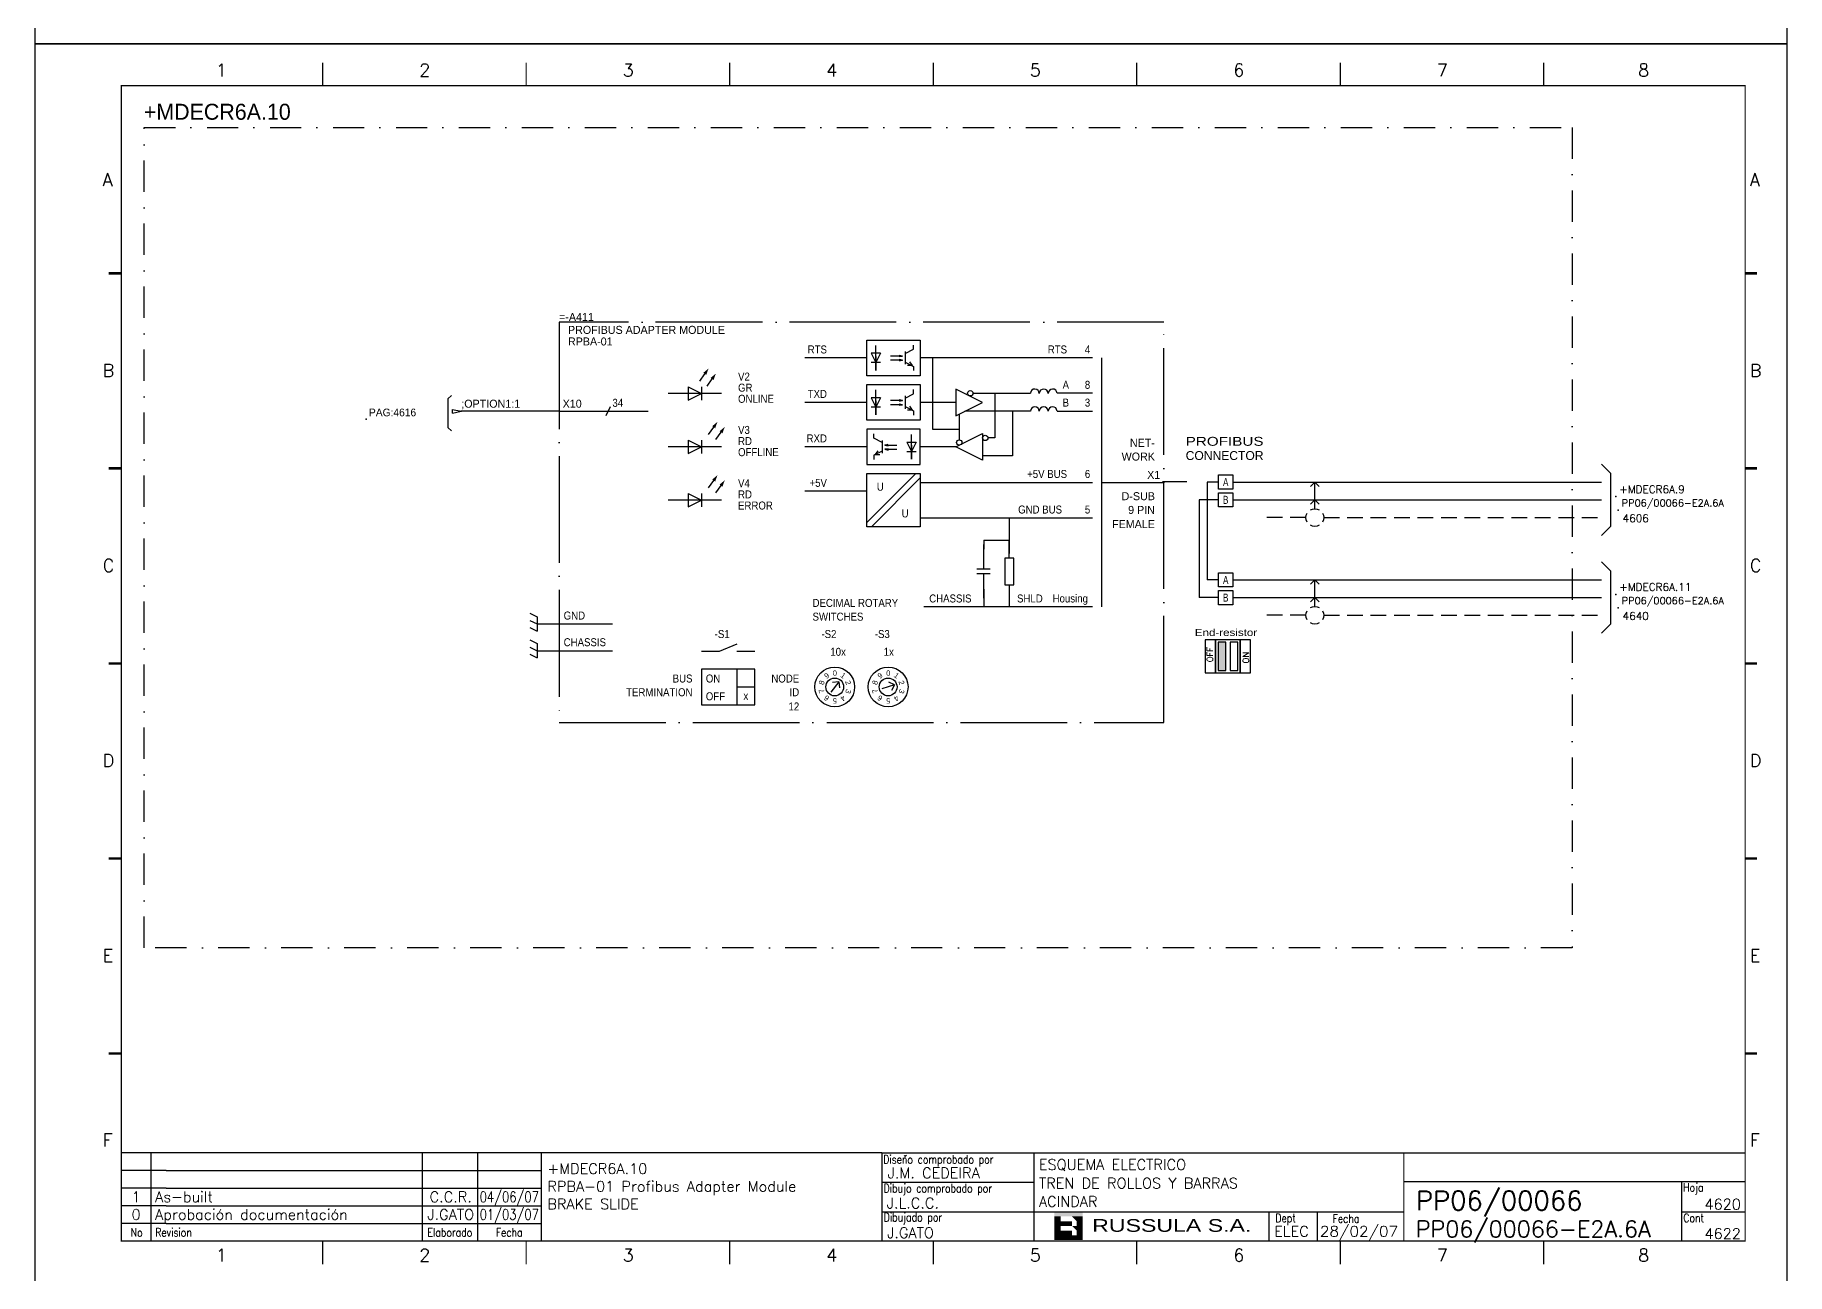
# Model space of a CAD drawing. Extents: x -275 to 145, y -1951 to 425.
# Drawn here: x -275.1 to 144.9, y -1354.7 to -1057.7 of the extents above; entities that cross this region are included whole.
import ezdxf
from ezdxf.enums import TextEntityAlignment as Align

# ---------------------------------------------------------------- set-up
doc = ezdxf.new("R2010")
doc.units = 0
doc.header["$LTSCALE"] = 15
doc.header["$MEASUREMENT"] = 0
doc.header["$PDSIZE"] = 2
for name, pattern in [('DASHDOT', [1, 0.5, -0.25, 0, -0.25]), ('HIDDEN', [0.375, 0.25, -0.125]), ('SOSED_FRAMEDOT', [2.5, 2, -0.25, 0, -0.25])]:
    doc.linetypes.add(name, pattern=pattern)
for name, color, linetype in [('1', 7, 'Continuous'), ('10', 5, 'Continuous'), ('102', 7, 'Continuous'), ('2', 7, 'Continuous'), ('6', 7, 'DASHDOT'), ('8', 1, 'Continuous'), ('9', 6, 'Continuous'), ('DIBUJO', 7, 'Continuous'), ('SOSED_CIRCUIT', 7, 'Continuous'), ('SOSED_DECORATIVE', 4, 'Continuous')]:
    doc.layers.add(name, color=color, linetype=linetype)
doc.styles.add('HELVETICA', font='HELV.SHX')
doc.styles.add('LABEL', font='SIMPLEX', dxfattribs={"width": 0.8, "height": 4})
doc.styles.add('ROMANS', font='ROMANS.shx', dxfattribs={"width": 0.8, "oblique": 15})

# ---------------------------------------------------------------- blocks, each defined once
blk = doc.blocks.new('NOD')
at = {"color": 0, "linetype": 'ByBlock'}
blk.add_point((0, 0), dxfattribs=at)
at = {"color": 0, "linetype": 'ByBlock', "flags": 1}
blk.add_attdef('PINNR', (2, -2), '', height=1.8, dxfattribs=at)
blk = doc.blocks.new('node 12')
at = {"layer": 'SOSED_CIRCUIT', "linetype": 'SOSED_FRAMEDOT'}
for p, q in [((-9917.9, 188.48), (-10087.9, 188.48)), ((-10087.9, 188.48), (-10087.9, 75.98)), ((-9917.9, 75.98), (-9917.9, 188.48)), ((-10087.9, 75.98), (-9917.9, 75.98))]:
    blk.add_line(p, q, dxfattribs=at)
at = {"layer": 'SOSED_DECORATIVE'}
for p, q in [((-10001.35, 183.48), (-9986.35, 183.48)), ((-10001.35, 183.48), (-9986.35, 183.48)), ((-10001.35, 173.48), (-10001.35, 183.48)), ((-10001.35, 173.48), (-10001.35, 183.48)), ((-9986.35, 183.48), (-9986.35, 180.98)), ((-9986.35, 183.48), (-9986.35, 180.98)), ((-10001.35, 178.48), (-10018.85, 178.48)), ((-10001.35, 178.48), (-10018.85, 178.48)), ((-9997.53, 179.79), (-10000.16, 179.79)), ((-9997.53, 179.79), (-10000.16, 179.79)), ((-10000.16, 179.79), (-9998.85, 177.16)), ((-10000.16, 179.79), (-9998.85, 177.16)), ((-9998.85, 174.98), (-9998.85, 181.98)), ((-9998.85, 174.98), (-9998.85, 181.98)), ((-9997.53, 179.79), (-9998.85, 177.16)), ((-9997.53, 179.79), (-9998.85, 177.16)), ((-9998.85, 178.91), (-9998.85, 174.98)), ((-9998.85, 178.91), (-9998.85, 174.98)), ((-9991.37, 178.96), (-9994.77, 178.96)), ((-9991.37, 178.96), (-9994.77, 178.96)), ((-9991.37, 177.8), (-9994.77, 177.8)), ((-9991.37, 177.8), (-9994.77, 177.8)), ((-9991.37, 178.96), (-9992.26, 179.19)), ((-9991.37, 178.96), (-9992.26, 178.74)), ((-9991.37, 177.8), (-9992.26, 178.02)), ((-9991.37, 177.8), (-9992.26, 177.58)), ((-9992.06, 178.96), (-9991.37, 178.96)), ((-9992.06, 178.96), (-9991.37, 178.96)), ((-9992.06, 178.96), (-9991.37, 178.96)), ((-9992.06, 178.96), (-9991.37, 178.96)), ((-9992.06, 178.96), (-9991.37, 178.96)), ((-9992.06, 178.96), (-9991.37, 178.96)), ((-9992.06, 178.96), (-9991.37, 178.96)), ((-9992.06, 177.8), (-9991.37, 177.8)), ((-9992.06, 177.8), (-9991.37, 177.8)), ((-9992.06, 177.8), (-9991.37, 177.8)), ((-9992.06, 177.8), (-9991.37, 177.8)), ((-9992.06, 177.8), (-9991.37, 177.8)), ((-9992.06, 177.8), (-9991.37, 177.8)), ((-9992.06, 177.8), (-9991.37, 177.8)), ((-9990.64, 179.7), (-9988.24, 180.9)), ((-9990.64, 179.7), (-9988.24, 180.9)), ((-9990.64, 180.3), (-9990.64, 176.7)), ((-9990.64, 180.3), (-9990.64, 176.7)), ((-9989.43, 177.37), (-9988.63, 176.3)), ((-9989.43, 177.37), (-9988.63, 176.3)), ((-9988.24, 180.9), (-9988.24, 182.1)), ((-9988.24, 180.9), (-9988.24, 182.1)), ((-9986.35, 180.98), (-9986.35, 173.48)), ((-9986.35, 180.98), (-9986.35, 173.48)), ((-9937.9, 178.48), (-9986.35, 178.48)), ((-9986.35, 173.48), (-10001.35, 173.48)), ((-9986.35, 173.48), (-10001.35, 173.48)), ((-9997.53, 177.16), (-10000.16, 177.16)), ((-9997.53, 177.16), (-10000.16, 177.16)), ((-9990.64, 177.3), (-9988.24, 176.1)), ((-9990.64, 177.3), (-9988.24, 176.1)), ((-9988.63, 176.3), (-9989.97, 176.3)), ((-9988.63, 176.3), (-9989.97, 176.3)), ((-9988.24, 176.1), (-9988.24, 174.9)), ((-9988.24, 176.1), (-9988.24, 174.9)), ((-10042.27, 168.48), (-10057.27, 168.48)), ((-10051.65, 170.35), (-10047.9, 168.48)), ((-10051.65, 170.35), (-10051.65, 166.6)), ((-10051.65, 166.6), (-10047.9, 168.48)), ((-10047.9, 170.35), (-10047.9, 166.6)), ((-10001.35, 170.98), (-9986.35, 170.98)), ((-10001.35, 170.98), (-9986.35, 170.98)), ((-10001.35, 160.98), (-10001.35, 170.98)), ((-10001.35, 160.98), (-10001.35, 170.98)), ((-9998.85, 162.48), (-9998.85, 169.48)), ((-9998.85, 162.48), (-9998.85, 169.48)), ((-9990.64, 167.2), (-9988.24, 168.4)), ((-9990.64, 167.2), (-9988.24, 168.4)), ((-9990.64, 167.8), (-9990.64, 164.2)), ((-9990.64, 167.8), (-9990.64, 164.2)), ((-9988.24, 168.4), (-9988.24, 169.6)), ((-9988.24, 168.4), (-9988.24, 169.6)), ((-9986.35, 170.98), (-9986.35, 168.48)), ((-9986.35, 170.98), (-9986.35, 168.48)), ((-9986.35, 168.48), (-9986.35, 160.98)), ((-9986.35, 168.48), (-9986.35, 160.98)), ((-9976.35, 169.73), (-9976.35, 162.23)), ((-9968.85, 165.98), (-9976.35, 169.73)), ((-9971.55, 168.54), (-9955.4, 168.54)), ((-9965.4, 168.54), (-9965.4, 155.98)), ((-9937.9, 168.54), (-9947.9, 168.54)), ((-10087.9, 163.48), (-10062.9, 163.48)), ((-10073.52, 164.73), (-10074.77, 162.23)), ((-10001.35, 165.98), (-10018.85, 165.98)), ((-10001.35, 165.98), (-10018.85, 165.98)), ((-9997.53, 167.29), (-10000.16, 167.29)), ((-9997.53, 167.29), (-10000.16, 167.29)), ((-10000.16, 167.29), (-9998.85, 164.66)), ((-10000.16, 167.29), (-9998.85, 164.66)), ((-9997.53, 164.66), (-10000.16, 164.66)), ((-9997.53, 164.66), (-10000.16, 164.66)), ((-9997.53, 167.29), (-9998.85, 164.66)), ((-9997.53, 167.29), (-9998.85, 164.66)), ((-9998.85, 166.41), (-9998.85, 162.48)), ((-9998.85, 166.41), (-9998.85, 162.48)), ((-9991.37, 166.46), (-9994.77, 166.46)), ((-9991.37, 166.46), (-9994.77, 166.46)), ((-9991.37, 165.3), (-9994.77, 165.3)), ((-9991.37, 165.3), (-9994.77, 165.3)), ((-9991.37, 166.46), (-9992.26, 166.69)), ((-9991.37, 166.46), (-9992.26, 166.24)), ((-9991.37, 165.3), (-9992.26, 165.52)), ((-9991.37, 165.3), (-9992.26, 165.08)), ((-9992.06, 166.46), (-9991.37, 166.46)), ((-9992.06, 166.46), (-9991.37, 166.46)), ((-9992.06, 166.46), (-9991.37, 166.46)), ((-9992.06, 166.46), (-9991.37, 166.46)), ((-9992.06, 166.46), (-9991.37, 166.46)), ((-9992.06, 166.46), (-9991.37, 166.46)), ((-9992.06, 166.46), (-9991.37, 166.46)), ((-9992.06, 165.3), (-9991.37, 165.3)), ((-9992.06, 165.3), (-9991.37, 165.3)), ((-9992.06, 165.3), (-9991.37, 165.3)), ((-9992.06, 165.3), (-9991.37, 165.3)), ((-9992.06, 165.3), (-9991.37, 165.3)), ((-9992.06, 165.3), (-9991.37, 165.3)), ((-9992.06, 165.3), (-9991.37, 165.3)), ((-9990.64, 164.8), (-9988.24, 163.6)), ((-9990.64, 164.8), (-9988.24, 163.6)), ((-9988.63, 163.8), (-9989.97, 163.8)), ((-9988.63, 163.8), (-9989.97, 163.8)), ((-9989.43, 164.87), (-9988.63, 163.8)), ((-9989.43, 164.87), (-9988.63, 163.8)), ((-9988.24, 163.6), (-9988.24, 162.4)), ((-9988.24, 163.6), (-9988.24, 162.4)), ((-9976.35, 165.98), (-9986.35, 165.98)), ((-9976.35, 162.23), (-9968.85, 165.98)), ((-9960.4, 163.48), (-9960.4, 150.98)), ((-9947.9, 163.54), (-9937.9, 163.54)), ((-9986.35, 160.98), (-10001.35, 160.98)), ((-9986.35, 160.98), (-10001.35, 160.98)), ((-9986.35, 158.48), (-10001.35, 158.48)), ((-9986.35, 158.48), (-10001.35, 158.48)), ((-10001.35, 158.48), (-10001.35, 155.98)), ((-10001.35, 158.48), (-10001.35, 155.98)), ((-9986.35, 148.48), (-9986.35, 158.48)), ((-9986.35, 148.48), (-9986.35, 158.48)), ((-10042.27, 153.48), (-10057.27, 153.48)), ((-10051.65, 155.35), (-10047.9, 153.48)), ((-10051.65, 155.35), (-10051.65, 151.6)), ((-10051.65, 151.6), (-10047.9, 153.48)), ((-10047.9, 155.35), (-10047.9, 151.6)), ((-10001.35, 153.48), (-10018.85, 153.48)), ((-10001.35, 153.48), (-10018.85, 153.48)), ((-10001.35, 155.98), (-10001.35, 148.48)), ((-10001.35, 155.98), (-10001.35, 148.48)), ((-9999.45, 155.9), (-9999.45, 157.1)), ((-9999.45, 155.9), (-9999.45, 157.1)), ((-9997.05, 154.7), (-9999.45, 155.9)), ((-9997.05, 154.7), (-9999.45, 155.9)), ((-9997.05, 155.3), (-9997.05, 151.7)), ((-9997.05, 155.3), (-9997.05, 151.7)), ((-9996.32, 153.96), (-9995.43, 154.19)), ((-9995.63, 153.96), (-9996.32, 153.96)), ((-9995.63, 153.96), (-9996.32, 153.96)), ((-9995.63, 153.96), (-9996.32, 153.96)), ((-9995.63, 153.96), (-9996.32, 153.96)), ((-9995.63, 153.96), (-9996.32, 153.96)), ((-9995.63, 153.96), (-9996.32, 153.96)), ((-9995.63, 153.96), (-9996.32, 153.96)), ((-9996.32, 153.96), (-9995.43, 153.74)), ((-9996.32, 153.96), (-9992.93, 153.96)), ((-9996.32, 153.96), (-9992.93, 153.96)), ((-9996.32, 152.8), (-9995.43, 153.02)), ((-9995.63, 152.8), (-9996.32, 152.8)), ((-9995.63, 152.8), (-9996.32, 152.8)), ((-9995.63, 152.8), (-9996.32, 152.8)), ((-9995.63, 152.8), (-9996.32, 152.8)), ((-9995.63, 152.8), (-9996.32, 152.8)), ((-9995.63, 152.8), (-9996.32, 152.8)), ((-9995.63, 152.8), (-9996.32, 152.8)), ((-9996.32, 152.8), (-9995.43, 152.58)), ((-9996.32, 152.8), (-9992.93, 152.8)), ((-9996.32, 152.8), (-9992.93, 152.8)), ((-9990.16, 154.79), (-9987.53, 154.79)), ((-9990.16, 154.79), (-9987.53, 154.79)), ((-9990.16, 154.79), (-9988.85, 152.16)), ((-9990.16, 154.79), (-9988.85, 152.16)), ((-9988.85, 149.98), (-9988.85, 156.98)), ((-9988.85, 149.98), (-9988.85, 156.98)), ((-9987.53, 154.79), (-9988.85, 152.16)), ((-9987.53, 154.79), (-9988.85, 152.16)), ((-9988.85, 153.91), (-9988.85, 149.98)), ((-9988.85, 153.91), (-9988.85, 149.98)), ((-9976.35, 153.48), (-9986.35, 153.48)), ((-9976.35, 153.48), (-9968.85, 157.23)), ((-9968.85, 149.73), (-9976.35, 153.48)), ((-9968.85, 157.23), (-9968.85, 149.73)), ((-9965.4, 155.98), (-9967.35, 155.98)), ((-10001.35, 148.48), (-9986.35, 148.48)), ((-10001.35, 148.48), (-9986.35, 148.48)), ((-9997.05, 152.3), (-9999.45, 151.1)), ((-9997.05, 152.3), (-9999.45, 151.1)), ((-9999.45, 151.1), (-9999.45, 149.9)), ((-9999.45, 151.1), (-9999.45, 149.9)), ((-9998.26, 152.37), (-9999.06, 151.3)), ((-9998.26, 152.37), (-9999.06, 151.3)), ((-9999.06, 151.3), (-9997.72, 151.3)), ((-9999.06, 151.3), (-9997.72, 151.3)), ((-9990.16, 152.16), (-9987.53, 152.16)), ((-9990.16, 152.16), (-9987.53, 152.16)), ((-9960.4, 150.98), (-9968.85, 150.98)), ((-9987.6, 145.98), (-10001.35, 132.23)), ((-9987.6, 145.98), (-10001.35, 132.23)), ((-10001.35, 145.98), (-9986.35, 145.98)), ((-10001.35, 130.98), (-10001.35, 145.98)), ((-10001.35, 130.98), (-10001.35, 145.98)), ((-9986.35, 144.73), (-10000.1, 130.98)), ((-9986.35, 144.73), (-10000.1, 130.98)), ((-9986.35, 145.98), (-9986.35, 130.98)), ((-9986.35, 145.98), (-9986.35, 130.98)), ((-9986.35, 143.48), (-9976.35, 143.48)), ((-9985.1, 143.48), (-9937.9, 143.48)), ((-10042.27, 138.48), (-10057.27, 138.48)), ((-10051.65, 140.35), (-10051.65, 136.6)), ((-10051.65, 140.35), (-10047.9, 138.48)), ((-10051.65, 136.6), (-10047.9, 138.48)), ((-10047.9, 140.35), (-10047.9, 136.6)), ((-10001.35, 140.98), (-10018.85, 140.98)), ((-10001.35, 140.98), (-10018.85, 140.98)), ((-9986.35, 133.48), (-9975.1, 133.48)), ((-9975.1, 133.48), (-9937.9, 133.48)), ((-9961.35, 133.48), (-9961.35, 123.48)), ((-9986.35, 130.98), (-10001.35, 130.98)), ((-9986.35, 130.98), (-10001.35, 130.98)), ((-9968.54, 127.23), (-9961.35, 127.23)), ((-9968.54, 127.23), (-9968.54, 124.73)), ((-9968.54, 119.1), (-9968.54, 125.98)), ((-9968.54, 119.1), (-9968.54, 125.98)), ((-9961.35, 122.23), (-9961.35, 127.23)), ((-9961.35, 122.23), (-9961.35, 127.23)), ((-9961.35, 127.23), (-9961.35, 123.48)), ((-9966.67, 119.1), (-9970.42, 119.1)), ((-9966.67, 119.1), (-9970.42, 119.1)), ((-9962.6, 122.23), (-9962.6, 114.73)), ((-9962.6, 122.23), (-9962.6, 114.73)), ((-9960.1, 122.23), (-9962.6, 122.23)), ((-9960.1, 122.23), (-9962.6, 122.23)), ((-9960.1, 114.73), (-9960.1, 122.23)), ((-9960.1, 114.73), (-9960.1, 122.23)), ((-9970.42, 117.85), (-9966.67, 117.85)), ((-9970.42, 117.85), (-9966.67, 117.85)), ((-9968.54, 110.98), (-9968.54, 117.85)), ((-9968.54, 110.98), (-9968.54, 117.85)), ((-9968.54, 113.48), (-9968.54, 108.48)), ((-9968.54, 113.48), (-9968.54, 108.48)), ((-9962.6, 114.73), (-9960.1, 114.73)), ((-9962.6, 114.73), (-9960.1, 114.73)), ((-9961.35, 114.73), (-9961.35, 109.73)), ((-9961.35, 114.73), (-9961.35, 109.73)), ((-9937.9, 108.48), (-9985.4, 108.48)), ((-9961.35, 112.23), (-9961.35, 108.48)), ((-9961.35, 112.23), (-9961.35, 108.48)), ((-10096.11, 106.68), (-10094.11, 105.68)), ((-10096.11, 106.68), (-10094.11, 105.68)), ((-10096.11, 104.68), (-10094.11, 103.68)), ((-10096.11, 104.68), (-10094.11, 103.68)), ((-10094.11, 105.68), (-10094.11, 101.68)), ((-10094.11, 105.68), (-10094.11, 101.68)), ((-10094.11, 103.68), (-10089.11, 103.68)), ((-10094.11, 103.68), (-10089.11, 103.68)), ((-10089.11, 103.68), (-10072.9, 103.68)), ((-10089.11, 103.68), (-10076.61, 103.68)), ((-10096.11, 102.68), (-10094.11, 101.68)), ((-10096.11, 102.68), (-10094.11, 101.68)), ((-10096.11, 99.18), (-10094.11, 98.18)), ((-10096.11, 99.18), (-10094.11, 98.18)), ((-10096.11, 97.18), (-10094.11, 96.18)), ((-10096.11, 97.18), (-10094.11, 96.18)), ((-10096.11, 95.18), (-10094.11, 94.18)), ((-10096.11, 95.18), (-10094.11, 94.18)), ((-10094.11, 98.18), (-10094.11, 94.18)), ((-10094.11, 98.18), (-10094.11, 94.18)), ((-10094.11, 96.18), (-10089.11, 96.18)), ((-10094.11, 96.18), (-10089.11, 96.18)), ((-10089.11, 96.18), (-10072.9, 96.18)), ((-10089.11, 96.18), (-10076.61, 96.18)), ((-10042.9, 95.98), (-10047.9, 95.98)), ((-10037.9, 97.98), (-10042.9, 95.98)), ((-10032.9, 95.98), (-10037.9, 95.98)), ((-10032.9, 90.98), (-10047.9, 90.98)), ((-10047.9, 90.98), (-10047.9, 80.98)), ((-10037.9, 90.98), (-10037.9, 80.98)), ((-10032.9, 80.98), (-10032.9, 90.98)), ((-10037.9, 85.98), (-10032.9, 85.98)), ((-10009.3, 87.45), (-10011.5, 84.5)), ((-10009.3, 87.45), (-10011.05, 87.2)), ((-10009.3, 87.45), (-10009.04, 85.7)), ((-9993.65, 86.55), (-9997.15, 85.41)), ((-9993.65, 86.55), (-9995.22, 87.35)), ((-9993.65, 86.55), (-9994.45, 84.97)), ((-10047.9, 80.98), (-10032.9, 80.98))]:
    blk.add_line(p, q, dxfattribs=at)
at = {"layer": 'SOSED_DECORATIVE', "linetype": 'ByBlock'}
for p, q in [((-10048.36, 171.96), (-10046.93, 174.01)), ((-10046.31, 170.53), (-10044.88, 172.58)), ((-10045.86, 156.96), (-10044.43, 159.01)), ((-10043.81, 155.53), (-10042.38, 157.58)), ((-10045.86, 141.96), (-10044.43, 144.01)), ((-10043.81, 140.53), (-10042.38, 142.58))]:
    blk.add_line(p, q, dxfattribs=at)
at = {"layer": 'SOSED_DECORATIVE'}
for points in [[(-9982.9, 178.48), (-9982.9, 158.48), (-9975.4, 158.48)], [(-9935.4, 178.48), (-9935.4, 108.48)], [(-9975.4, 162.7), (-9975.4, 155.45)], [(-9955.4, 163.48), (-9973.85, 163.48)], [(-9935.4, 143.48), (-9917.9, 143.48)]]:
    blk.add_lwpolyline(points, dxfattribs=at)
at = {"layer": 'SOSED_DECORATIVE', "linetype": 'ByBlock'}
for points in [[(-10046.93, 174.01, 1, 0, 0), (-10045.88, 175.51, 0, 0, 0)], [(-10044.88, 172.58, 1, 0, 0), (-10043.83, 174.08, 0, 0, 0)], [(-10044.43, 159.01, 1, 0, 0), (-10043.38, 160.51, 0, 0, 0)], [(-10042.38, 157.58, 1, 0, 0), (-10041.33, 159.08, 0, 0, 0)], [(-10044.43, 144.01, 1, 0, 0), (-10043.38, 145.51, 0, 0, 0)], [(-10042.38, 142.58, 1, 0, 0), (-10041.33, 144.08, 0, 0, 0)]]:
    blk.add_lwpolyline(points, format="xyseb", dxfattribs=at)
at = {"layer": 'SOSED_DECORATIVE'}
for centre, radius in [((-9972.3, 168.54), 0.75), ((-9975.4, 154.7), 0.75), ((-9968.1, 155.98), 0.75), ((-10010.4, 85.98), 5.59), ((-9995.4, 85.98), 5.59), ((-10010.4, 85.98), 2.5), ((-9995.4, 85.98), 2.5)]:
    blk.add_circle(centre, radius, dxfattribs=at)
for centre, start, end in [((-9954.15, 168.48), 0, 177.0798), ((-9951.65, 168.48), 0, 180), ((-9949.15, 168.48), 2.9202, 180), ((-9954.15, 163.48), 0, 180), ((-9951.65, 163.48), 0, 180), ((-9949.15, 163.48), 2.9202, 180)]:
    blk.add_arc(centre, 1.25, start, end, dxfattribs=at)
at = {"color": 0, "linetype": 'ByBlock'}
for p in [(-10087.9, 163.48), (-9917.9, 143.48)]:
    blk.add_blockref('NOD', p, dxfattribs=at)
for tag, p in [('ID4', (-10087.9, 199.23)), ('ID3', (-10087.9, 195.98)), ('ID2', (-10087.9, 192.73)), ('ID1', (-10087.9, 189.48)), ('7A', (-10086.9, 164.48))]:
    blk.add_attdef(tag, p, '', height=2.25, dxfattribs=at)
for tag, p in [('REM1', (-10085.4, 187.48)), ('REM2', (-10085.4, 184.23))]:
    blk.add_attdef(tag, text='', height=2.25, dxfattribs=at).set_placement(p, align=Align.TOP_LEFT)
blk.add_attdef('1A', text='', height=2.25, dxfattribs=at).set_placement((-9918.9, 144.48), align=Align.RIGHT)
at = {"layer": 'SOSED_CIRCUIT', "color": 140}
for s, p in [('NET-', (-9920.4, 153.48)), ('WORK', (-9920.4, 149.62)), ('D-SUB', (-9920.4, 138.48)), ('9 PIN', (-9920.4, 134.62)), ('FEMALE', (-9920.4, 130.62))]:
    blk.add_text(s, height=2.25, dxfattribs=at).set_placement(p, align=Align.RIGHT)
for s, rotation, p in [('9', 36, (-10012.22, 88.54)), ('1', 324, (-10008.49, 88.6)), ('9', 36, (-9997.22, 88.54)), ('1', 324, (-9993.49, 88.6)), ('7', 108, (-10013.4, 85.04)), ('8', 72, (-10013.38, 86.98)), ('2', 288, (-10007.34, 86.97)), ('3', 252, (-10007.32, 84.95)), ('7', 108, (-9998.4, 85.04)), ('8', 72, (-9998.38, 86.98)), ('2', 288, (-9992.34, 86.97)), ('3', 252, (-9992.32, 84.95)), ('6', 144, (-10012.27, 83.45)), ('5', 180, (-10010.37, 82.83)), ('4', 216, (-10008.53, 83.36)), ('6', 144, (-9997.27, 83.45)), ('5', 180, (-9995.37, 82.83)), ('4', 216, (-9993.53, 83.36))]:
    blk.add_text(s, height=1.5, rotation=rotation, dxfattribs=at).set_placement(p, align=Align.CENTER)
for p in [(-10010.37, 89.12), (-9995.37, 89.12)]:
    blk.add_text('0', height=1.5, dxfattribs=at).set_placement(p, align=Align.CENTER)
at = {"layer": 'SOSED_DECORATIVE', "width": 0.9}
for s, p in [('RTS', (-10012.6, 179.73)), ('RTS', (-9945.1, 179.73)), ('TXD', (-10012.6, 167.23)), ('RXD', (-10012.6, 154.73)), ('+5V', (-10012.6, 142.23)), ('+5V BUS', (-9945.1, 144.73)), ('BUS', (-10050.4, 87.23)), ('NODE', (-10020.4, 87.23)), ('TERMINATION', (-10050.4, 83.37)), ('ID', (-10020.4, 83.37)), ('12', (-10020.4, 79.37))]:
    blk.add_text(s, height=2.25, dxfattribs=at).set_placement(p, align=Align.RIGHT)
for s, p in [('4', (-9940.1, 179.73)), ('A', (-9946.35, 169.79)), ('8', (-9940.1, 169.79)), ('34', (-10072.9, 164.73)), ('B', (-9946.35, 164.79)), ('3', (-9940.1, 164.79)), ('6', (-9940.1, 144.73)), ('GND BUS', (-9958.85, 134.73)), ('5', (-9940.1, 134.73)), ('DECIMAL ROTARY', (-10016.65, 108.48)), ('CHASSIS', (-9983.85, 109.73)), ('SHLD', (-9959.16, 109.73)), ('Housing', (-9949.16, 109.73)), ('GND', (-10086.61, 104.93)), ('SWITCHES', (-10016.65, 104.62)), ('CHASSIS', (-10086.61, 97.43)), ('-S1', (-10044.15, 99.73)), ('-S2', (-10014.15, 99.73)), ('-S3', (-9999.15, 99.73)), ('10x', (-10011.65, 94.73)), ('1x', (-9996.65, 94.73)), ('ON', (-10046.65, 87.23)), ('OFF', (-10046.65, 82.23))]:
    blk.add_text(s, height=2.25, dxfattribs=at).set_placement(p)
for s, p in [('U', (-9997.6, 142.25)), ('U', (-9997.6, 142.25)), ('U', (-9990.62, 134.75)), ('U', (-9990.62, 134.75)), ('x', (-10035.4, 83.48))]:
    blk.add_text(s, height=2.25, dxfattribs=at).set_placement(p, align=Align.MIDDLE)
for tag, p in [('V2', (-10037.6, 172.1)), ('ONLINE', (-10037.6, 165.85)), ('GREEN', (-10037.6, 168.98)), ('V3', (-10037.6, 157.1)), ('OFFLINE', (-10037.6, 150.85)), ('RED', (-10037.6, 153.98)), ('V4', (-10037.6, 142.1)), ('RED', (-10037.6, 138.98)), ('ERROR', (-10037.6, 135.85))]:
    blk.add_attdef(tag, p, '', height=2.25, dxfattribs=at)
blk = doc.blocks.new('$NIV')
at = {"layer": '9'}
blk.add_blockref('NOD', (0, 0), dxfattribs=at)
for tag, p in [('IDF', (0, 4)), ('ID', (0, 1))]:
    blk.add_attdef(tag, p, '', height=2.15, dxfattribs=at)
blk = doc.blocks.new('ASIGSNKL')
at = {"color": 0, "linetype": 'ByBlock'}
for p, q in [((-2.5, -0.5), (-2.5, 0.5)), ((-2.5, 0.5), (0, 0)), ((-2.5, -0.5), (0, 0))]:
    blk.add_line(p, q, dxfattribs=at)
blk.add_blockref('NOD', (0, 0), dxfattribs=at)
blk.add_attdef('CREF', text='', height=2.25, dxfattribs=at).set_placement((-3.5, 0), align=Align.MIDDLE_RIGHT)
blk.add_attdef('ID1', (0, 1), '', height=2.25, dxfattribs=at)
for tag, p in [('REM1', (-3.5, -2.5)), ('REM2', (-3.5, -5.75))]:
    blk.add_attdef(tag, text='', height=2.25, dxfattribs=at).set_placement(p, align=Align.TOP_RIGHT)
blk = doc.blocks.new('$PP313')
at = {"layer": '2'}
blk.add_blockref('NOD', (0, 0), dxfattribs=at)
at = {"layer": '8'}
blk.add_attdef('1A', (1, -3.325), '', height=2.15, dxfattribs=at)
at = {"layer": '9'}
blk.add_attdef('ID', (1, 1), '', height=2.15, dxfattribs=at)
blk = doc.blocks.new('ELEC0042')
at = {"layer": '102'}
for p, q in [((2, 2), (-2, 2)), ((-2, 2), (-2, -2)), ((2, -2), (2, 2)), ((-2, -2), (2, -2))]:
    blk.add_line(p, q, dxfattribs=at)
blk.add_attdef('TB', text='', height=2.25, dxfattribs=at).set_placement((0, 3), align=Align.CENTER)
at = {"layer": '102', "width": 0.75}
blk.add_attdef('TN', text='', height=2.25, dxfattribs=at).set_placement((0, 0), align=Align.MIDDLE)
blk = doc.blocks.new('$030107')
at = {"layer": '102'}
for start, end in [(150, 210), (60, 120), (330, 30), (240, 300)]:
    blk.add_arc((0, 0), 2.5, start, end, dxfattribs=at)
blk = doc.blocks.new('newcajec')
at = {"layer": '1'}
for p, q in [((179.4, 20.85), (0.13, 20.85)), ((7, 20.85), (7, 0)), ((71, 20.85), (71, 0)), ((84, 20.85), (84, 0.09)), ((99, 20.85), (99, 0)), ((215.2, 20.8), (215.2, 0)), ((10.6, 16.64), (0, 16.64)), ((10.6, 16.64), (99, 16.64)), ((184.64, 20.18), (184.81, 20.01)), ((184.81, 20.01), (185.18, 20.25)), ((10.6, 12.48), (0, 12.48)), ((10.6, 12.48), (99, 12.48)), ((179.4, 13.87), (215.2, 13.87)), ((368, 14.06), (368, 0)), ((10.6, 8.32), (0, 8.32)), ((10.6, 8.32), (99, 8.32)), ((10.6, 4.16), (0, 4.16)), ((10.6, 4.16), (99, 4.16)), ((179.4, 6.93), (267.63, 6.93)), ((267.63, 6.93), (302.5, 6.93)), ((270.63, 6.91), (270.63, 0)), ((282.07, 6.93), (282.07, 0)), ((368, 6.93), (383, 6.93))]:
    blk.add_line(p, q, dxfattribs=at)
for points in [[(47.5, 272.5, 0.3, 0.3, 0), (47.5, 277.91, 0.3, 0.3, 0)], [(95.5, 272.5, 0.3, 0.3, 0), (95.5, 277.91, 0.3, 0.3, 0)], [(143.5, 272.5, 0.3, 0.3, 0), (143.5, 277.91, 0.3, 0.3, 0)], [(191.5, 272.5, 0.3, 0.3, 0), (191.5, 277.91, 0.3, 0.3, 0)], [(239.5, 272.5, 0.3, 0.3, 0), (239.5, 277.91, 0.3, 0.3, 0)], [(287.5, 272.5, 0.3, 0.3, 0), (287.5, 277.91, 0.3, 0.3, 0)], [(335.5, 272.5, 0.3, 0.3, 0), (335.5, 277.91, 0.3, 0.3, 0)], [(-2.99, 228.23, 0.6, 0.6, 0), (-0.18, 228.23, 0.6, 0.6, 0)], [(383.01, 228.23, 0.6, 0.6, 0), (385.82, 228.23, 0.6, 0.6, 0)], [(-2.99, 182.23, 0.6, 0.6, 0), (-0.18, 182.23, 0.6, 0.6, 0)], [(383.01, 182.23, 0.6, 0.6, 0), (385.82, 182.23, 0.6, 0.6, 0)], [(-2.99, 136.23, 0.6, 0.6, 0), (-0.18, 136.23, 0.6, 0.6, 0)], [(383.01, 136.23, 0.6, 0.6, 0), (385.82, 136.23, 0.6, 0.6, 0)], [(-2.99, 90.23, 0.6, 0.6, 0), (-0.18, 90.23, 0.6, 0.6, 0)], [(383.01, 90.23, 0.6, 0.6, 0), (385.82, 90.23, 0.6, 0.6, 0)], [(-2.99, 44.23, 0.6, 0.6, 0), (-0.18, 44.23, 0.6, 0.6, 0)], [(383.01, 44.23, 0.6, 0.6, 0), (385.82, 44.23, 0.6, 0.6, 0)], [(383, 20.8, 0.3, 0.3, 0), (179.4, 20.8, 0.3, 0.3, 0), (179.4, 0, 0.3, 0.3, 0)], [(302.5, 20.8, 0.3, 0.3, 0), (302.5, 0, 0.3, 0.3, 0)], [(302.5, 14, 0.3, 0.3, 0), (383, 14, 0.3, 0.3, 0)], [(47.5, -5.5, 0.3, 0.3, 0), (47.5, -0.09, 0.3, 0.3, 0)], [(95.5, -5.5, 0.3, 0.3, 0), (95.5, -0.09, 0.3, 0.3, 0)], [(143.5, -5.5, 0.3, 0.3, 0), (143.5, -0.09, 0.3, 0.3, 0)], [(191.5, -5.5, 0.3, 0.3, 0), (191.5, -0.09, 0.3, 0.3, 0)], [(239.5, -5.5, 0.3, 0.3, 0), (239.5, -0.09, 0.3, 0.3, 0)], [(287.5, -5.5, 0.3, 0.3, 0), (287.5, -0.09, 0.3, 0.3, 0)], [(335.5, -5.5, 0.3, 0.3, 0), (335.5, -0.09, 0.3, 0.3, 0)]]:
    blk.add_lwpolyline(points, format="xyseb", dxfattribs=at)
at = {"layer": '1', "const_width": 0.3}
blk.add_lwpolyline([(0, 0), (0, 272.5), (383, 272.5), (383, 0)], close=True, dxfattribs=at)
at = {"layer": '2', "color": 14}
for p, q in [((221.42, 4.69), (221.42, 5.81)), ((221.42, 2.47), (221.42, 3.58))]:
    blk.add_line(p, q, dxfattribs=at)
for points in [[(220.05, 5.81), (220.05, 6.92), (226.74, 5.81), (226.74, 6.92)], [(221.42, 2.47), (220.05, 2.47), (221.42, 5.81), (220.05, 5.81)], [(221.42, 4.69), (224.25, 4.69), (221.42, 3.58), (224.25, 3.58)], [(224.25, 5.81), (225.37, 5.81), (225.37, 4.69)], [(225.37, 5.81), (226.74, 5.81), (225.37, 1.35), (226.74, 1.35)], [(224.25, 0.24), (224.25, 2.47), (220.05, 0.24), (220.05, 2.47)], [(224.25, 3.58), (225.37, 3.58), (225.37, 2.47)], [(226.74, 1.35), (226.74, 0.24), (224.25, 1.35), (224.25, 0.24)]]:
    blk.add_solid(points, dxfattribs=at)
at = {"layer": '1', "style": 'ROMANS'}
for s, p in [('1', (22.29, 274.68)), ('2', (70.29, 274.68)), ('3', (118.29, 274.68)), ('4', (166.29, 274.68)), ('5', (214.29, 274.68)), ('6', (262.29, 274.68)), ('7', (310.29, 274.68)), ('8', (357.79, 274.68)), ('A', (-4.37, 248.84)), ('A', (384.13, 248.84)), ('B', (-4.37, 203.84)), ('B', (384.13, 203.84)), ('C', (-4.37, 157.84)), ('C', (384.13, 157.84)), ('D', (-4.37, 111.84)), ('D', (384.13, 111.84)), ('E', (-4.37, 65.84)), ('E', (384.13, 65.84)), ('F', (-4.37, 22.34)), ('F', (384.13, 22.34)), ('1', (22.29, -4.82)), ('2', (70.29, -4.82)), ('3', (118.29, -4.82)), ('4', (166.29, -4.82)), ('5', (214.29, -4.82)), ('6', (262.29, -4.82)), ('7', (310.29, -4.82)), ('8', (357.79, -4.82))]:
    blk.add_text(s, height=3, dxfattribs=at).set_placement(p)
at = {"layer": '1', "style": 'LABEL', "width": 0.8}
for s, p in [('Diseno comprobado por', (179.73, 18.27)), ('Dibujo comprobado por', (179.81, 11.47)), ('Hoja', (368.38, 11.66)), ('Dibujado por', (179.83, 4.64)), ('Fecha', (285.71, 4.3)), ('Cont', (368.43, 4.46)), ('No', (2.23, 1.05)), ('Revision', (8, 1.05))]:
    blk.add_text(s, height=2, dxfattribs=at).set_placement(p)
for s, p in [('Dept', (274.61, 4.44)), ('Elaborado', (77.5, 1.05)), ('Fecha', (91.5, 1.05))]:
    blk.add_text(s, height=2, dxfattribs=at).set_placement(p, align=Align.CENTER)
at = {"layer": '10', "style": 'ROMANS'}
for tag, p in [('REV41', (3.5, 18.74)), ('REV43', (77.7, 18.74)), ('REV31', (3.5, 14.58)), ('REV33', (77.7, 14.58)), ('REV21', (3.5, 10.42)), ('REV23', (77.7, 10.42)), ('REV11', (3.5, 6.27)), ('REV13', (77.7, 6.27))]:
    blk.add_attdef(tag, text='', height=2.5, dxfattribs=at).set_placement(p, align=Align.MIDDLE)
for tag, p, height in [('REV42', (8, 17.49), 2.5), ('SHEETNAME1', (100.5, 15.83), 2.5), ('DESIGNCHECK', (180.74, 14.83), 2.5), ('DOCUMENTTYPE', (216.43, 16.8), 2.5), ('NOTA', (305.32, 15.8), 3), ('REV32', (8, 13.33), 2.5), ('SHEETNAME2', (100.5, 11.67), 2.5), ('OBJECT', (216.43, 12.4), 2.5), ('REV22', (8, 9.17), 2.5), ('SHEETNAME3', (100.5, 7.51), 2.5), ('DRAWINGCHECK', (180.53, 7.71), 2.5), ('CUSTOMER', (216.43, 8.08), 2.5), ('ORDER', (305.32, 7.3), 4.5), ('REV12', (8, 5.01), 2.5), ('SHEETNAME4', (100.5, 3.35), 2.5), ('DOCUMENT_ID', (305.32, 0.93), 4.4), ('USER', (180.63, 0.71), 2.5), ('DEPARTMENT', (271.93, 1.05), 2.5)]:
    blk.add_attdef(tag, p, '', height=height, dxfattribs=at)
for tag, width, p, p2 in [('REV44', 1.221199, (84.53, 17.49), (98.48, 17.49)), ('REV34', 1.221199, (84.53, 13.33), (98.48, 13.33)), ('REV24', 1.221199, (84.53, 9.17), (98.48, 9.17)), ('REV14', 1.221199, (84.53, 5.01), (98.48, 5.01)), ('CREATED2', 7.039915, (282.71, 1.05), (301.14, 1.05))]:
    blk.add_attdef(tag, text='', height=2.5, dxfattribs=dict(at, width=width)).set_placement(p, p2, align=Align.FIT)
for tag, p in [('SHEET', (382, 7.43)), ('NEXTSHEET', (382, 0.5))]:
    blk.add_attdef(tag, text='', height=2.5, dxfattribs=at).set_placement(p, align=Align.RIGHT)
at = {"layer": 'DIBUJO', "color": 14, "style": 'HELVETICA', "width": 1.3}
blk.add_text('RUSSULA S.A.', height=3, dxfattribs=at).set_placement((229, 2.19))

msp = doc.modelspace()

# ---------------------------------------------------------------- hatches: boundary and pattern name
at = {"layer": '2'}
msp.add_hatch(color=256, dxfattribs=at).paths.add_polyline_path([(10.31, -1210.1), (8.52, -1210.1), (8.52, -1203.31), (10.31, -1203.31)])

# ---------------------------------------------------------------- linework, layer by layer
for p, q in [((100.47, -1160.63, 0), (102.61, -1162.76, 0)), ((102.61, -1162.76, 0), (102.61, -1175.55, 0)), ((-4.77, -1164.76), (1.05, -1164.76)), ((5.95, -1164.9, 0), (5.95, -1188.35, 0)), ((8.66, -1164.9, 0), (5.95, -1164.9, 0)), ((12.07, -1164.9, 0), (100.47, -1164.9, 0)), ((31.74, -1164.9, 0), (30.67, -1165.96, 0)), ((31.74, -1171.29, 0), (31.74, -1164.9, 0)), ((31.74, -1164.9, 0), (32.8, -1165.96, 0)), ((4.01, -1169.16, 0), (4.01, -1192.61, 0)), ((8.66, -1169.16, 0), (4.01, -1169.16, 0)), ((12.07, -1169.16, 0), (100.47, -1169.16, 0)), ((31.74, -1169.16, 0), (30.67, -1170.23, 0)), ((31.74, -1169.16, 0), (32.8, -1170.23, 0)), ((102.61, -1175.55, 0), (100.47, -1177.69, 0)), ((100.47, -1184.05, 0), (102.61, -1186.18, 0)), ((8.66, -1188.35, 0), (5.95, -1188.35, 0)), ((12.07, -1188.31, 0), (100.47, -1188.31, 0)), ((31.74, -1188.31, 0), (30.67, -1189.38, 0)), ((31.74, -1194.71, 0), (31.74, -1188.31, 0)), ((31.74, -1188.31, 0), (32.8, -1189.38, 0)), ((102.61, -1186.18, 0), (102.61, -1198.97, 0)), ((8.66, -1192.61, 0), (4.01, -1192.61, 0)), ((12.07, -1192.58, 0), (100.47, -1192.58, 0)), ((31.74, -1192.58, 0), (30.67, -1193.64, 0)), ((31.74, -1192.58, 0), (32.8, -1193.64, 0)), ((102.61, -1198.97, 0), (100.47, -1201.11, 0))]:
    msp.add_line(p, q)
at = {"linetype": 'HIDDEN'}
for p, q in [((29.61, -1173.42, 0), (19.51, -1173.42, 0)), ((33.87, -1173.42, 0), (100.47, -1173.42, 0)), ((29.61, -1196.84, 0), (19.51, -1196.84, 0)), ((33.87, -1196.84, 0), (100.47, -1196.84, 0))]:
    msp.add_line(p, q, dxfattribs=at)
at = {"elevation": 0}
for points in [[(1.05, -1160.63, 0.000853, 0.000853, 0), (1.05, -1213.58, 0.000853, 0.000853, 0)], [(19.51, -1160.63, 0.000853, 0.000853, 0), (1.05, -1160.63, 0.000853, 0.000853, 0)], [(19.51, -1213.58, 0.000853, 0.000853, 0), (19.51, -1160.63, 0.000853, 0.000853, 0)], [(1.05, -1213.58, 0.000853, 0.000853, 0), (19.51, -1213.58, 0.000853, 0.000853, 0)]]:
    msp.add_lwpolyline(points, format="xyseb", dxfattribs=at)
at = {"layer": '2', "color": 3, "linetype": 'DASHDOT'}
for p, q in [((-248.94, -1079.92), (93.43, -1079.92)), ((-248.94, -1276.52), (-248.94, -1079.92)), ((93.43, -1079.92), (93.43, -1276.52)), ((93.43, -1276.52), (-248.94, -1276.52))]:
    msp.add_line(p, q, dxfattribs=at)
at = {"layer": '2', "elevation": 0}
for points in [[(7.95, -1202.73), (5.48, -1202.73), (5.48, -1210.61), (7.95, -1210.61)], [(13.82, -1202.73), (7.95, -1202.73), (7.95, -1210.61), (13.82, -1210.61)], [(10.37, -1203.31), (8.58, -1203.31), (8.58, -1210.1), (10.37, -1210.1)], [(13.24, -1203.31), (11.45, -1203.31), (11.45, -1210.1), (13.24, -1210.1)], [(16.28, -1202.73), (13.82, -1202.73), (13.82, -1210.61), (16.28, -1210.61)]]:
    msp.add_lwpolyline(points, close=True, dxfattribs=at)
at = {"layer": 'DIBUJO'}
for points in [[(-275.08, -762.88), (144.92, -762.88), (144.92, -1059.88), (-275.08, -1059.88), (-275.08, -762.88)], [(-275.08, -1059.88), (144.92, -1059.88), (144.92, -1356.88), (-275.08, -1356.88), (-275.08, -1059.88)]]:
    msp.add_lwpolyline(points, dxfattribs=at)
at = {"layer": 'SOSED_DECORATIVE'}
for points in [[(-175.24, -1144.13), (-176.09, -1144.98), (-176.09, -1151.8), (-175.24, -1152.65)], [(-149.44, -1147.93), (-172.89, -1147.93)]]:
    msp.add_lwpolyline(points, dxfattribs=at)

# ---------------------------------------------------------------- block references
ref = msp.add_blockref('node 12', (8453.31, -1287.34), dxfattribs=dict(xscale=0.8527792207797955, yscale=0.8527792207797955, zscale=0.8527792207797955))
ref.add_attrib('V4', 'V4', (-106.54, -1166.15), dxfattribs={"layer": 'SOSED_DECORATIVE', "height": 1.919, "width": 0.9})
ref.add_attrib('RED', 'RD', (-106.54, -1168.82), dxfattribs={"layer": 'SOSED_DECORATIVE', "height": 1.919, "width": 0.9})
ref.add_attrib('ERROR', 'ERROR', (-106.54, -1171.48), dxfattribs={"layer": 'SOSED_DECORATIVE', "height": 1.919, "width": 0.9})
ref.add_attrib('GREEN', 'GR', (-106.54, -1143.23), dxfattribs={"layer": 'SOSED_DECORATIVE', "height": 1.919, "width": 0.9})
ref.add_attrib('RED', 'RD', (-106.54, -1156.03), dxfattribs={"layer": 'SOSED_DECORATIVE', "height": 1.919, "width": 0.9})
ref.add_attrib('OFFLINE', 'OFFLINE', (-106.54, -1158.69), dxfattribs={"layer": 'SOSED_DECORATIVE', "height": 1.919, "width": 0.9})
ref.add_attrib('ONLINE', 'ONLINE', (-106.54, -1145.9), dxfattribs={"layer": 'SOSED_DECORATIVE', "height": 1.919, "width": 0.9})
ref.add_attrib('V2', 'V2', (-106.54, -1140.57), dxfattribs={"layer": 'SOSED_DECORATIVE', "height": 1.919, "width": 0.9})
ref.add_attrib('V3', 'V3', (-106.54, -1153.36), dxfattribs={"layer": 'SOSED_DECORATIVE', "height": 1.919, "width": 0.9})
ref.add_attrib('REM2', 'RPBA-01', dxfattribs={"color": 0, "linetype": 'ByBlock', "height": 1.919}).set_placement((-147.31, -1130.23), align=Align.TOP_LEFT)
ref.add_attrib('REM1', 'PROFIBUS ADAPTER MODULE', dxfattribs={"color": 0, "linetype": 'ByBlock', "height": 1.9188}).set_placement((-147.31, -1127.46), align=Align.TOP_LEFT)
ref.add_attrib('7A', 'X10', (-148.59, -1147.07), dxfattribs={"color": 0, "linetype": 'ByBlock', "height": 1.919})
ref.add_attrib('1A', 'X1', dxfattribs={"color": 0, "linetype": 'ByBlock', "height": 1.919}).set_placement((-5.32, -1164.13), align=Align.RIGHT)
ref.add_attrib('ID3', '=-A411', (-149.44, -1126.29), dxfattribs={"color": 0, "linetype": 'ByBlock', "height": 1.919})
ref = msp.add_blockref('$PP313', (103.87, -1168.4, 0), dxfattribs=dict(xscale=0.8527792207797955, yscale=0.8527792207797955, zscale=0.8527792207797955))
ref.add_attrib('ID', '+MDECR6A.9', (104.72, -1167.55, 0), dxfattribs={"layer": '9', "height": 1.833, "style": 'ROMANS'})
at = {"xscale": -0.8527792207797955, "yscale": 0.8527792207797955, "zscale": 0.8527792207797955}
for p in [(31.74, -1173.42, 0), (31.74, -1196.84, 0)]:
    msp.add_blockref('$030107', p, dxfattribs=at)
ref = msp.add_blockref('$PP313', (104.46, -1171.63, 0), dxfattribs=dict(xscale=0.8527792207797955, yscale=0.8527792207797955, zscale=0.8527792207797955))
ref.add_attrib('ID', 'PP06/00066-E2A.6A', (105.31, -1170.77, 0), dxfattribs={"layer": '9', "height": 1.7056, "style": 'ROMANS'})
ref.add_attrib('1A', '4606', (105.53, -1174.5, 0), dxfattribs={"layer": '8', "height": 1.833, "style": 'ROMANS'})
ref = msp.add_blockref('$PP313', (103.87, -1191.82, 0), dxfattribs=dict(xscale=0.8527792207797955, yscale=0.8527792207797955, zscale=0.8527792207797955))
ref.add_attrib('ID', '+MDECR6A.11', (104.72, -1190.97, 0), dxfattribs={"layer": '9', "height": 1.8335, "style": 'ROMANS'})
ref = msp.add_blockref('$PP313', (104.46, -1195.05, 0), dxfattribs=dict(xscale=0.8527792207797955, yscale=0.8527792207797955, zscale=0.8527792207797955))
ref.add_attrib('ID', 'PP06/00066-E2A.6A', (105.31, -1194.19, 0), dxfattribs={"layer": '9', "height": 1.7056, "style": 'ROMANS'})
ref.add_attrib('1A', '4640', (105.53, -1197.92, 0), dxfattribs={"layer": '8', "height": 1.833, "style": 'ROMANS'})
at = {"layer": '102'}
ref = msp.add_blockref('ELEC0042', (10.37, -1164.9, 0), dxfattribs=dict(at, xscale=-0.8527792207797955, yscale=0.8527792207797955, zscale=0.8527792207797955))
ref.add_attrib('TN', 'A', dxfattribs={"height": 1.92, "width": 0.75}).set_placement((10.37, -1164.9, 0), align=Align.MIDDLE)
ref = msp.add_blockref('ELEC0042', (10.37, -1169.16, 0), dxfattribs=dict(at, xscale=-0.8527792207797955, yscale=0.8527792207797955, zscale=0.8527792207797955))
ref.add_attrib('TN', 'B', dxfattribs={"height": 1.92, "width": 0.75}).set_placement((10.37, -1169.16, 0), align=Align.MIDDLE)
ref = msp.add_blockref('ELEC0042', (10.37, -1188.35, 0), dxfattribs=dict(at, xscale=-0.8527792207797955, yscale=0.8527792207797955, zscale=0.8527792207797955))
ref.add_attrib('TN', 'A', dxfattribs={"height": 1.92, "width": 0.75}).set_placement((10.37, -1188.35, 0), align=Align.MIDDLE)
ref = msp.add_blockref('ELEC0042', (10.37, -1192.61, 0), dxfattribs=dict(at, xscale=-0.8527792207797955, yscale=0.8527792207797955, zscale=0.8527792207797955))
ref.add_attrib('TN', 'B', dxfattribs={"height": 1.92, "width": 0.75}).set_placement((10.37, -1192.61, 0), align=Align.MIDDLE)
at = {"layer": '2', "color": 7}
ref = msp.add_blockref('newcajec', (-254.4, -1346.86), dxfattribs=dict(at, xscale=1.016442892079945, yscale=1.016442892079945, zscale=1.016442892079945))
ref.add_attrib('REV24', '04/06/07', dxfattribs={"layer": '10', "height": 2.541, "style": 'ROMANS', "width": 0.728168}).set_placement((-168.49, -1337.53), (-154.3, -1337.53), align=Align.FIT)
ref.add_attrib('SHEETNAME3', 'BRAKE SLIDE', (-152.25, -1339.23), dxfattribs={"layer": '10', "height": 2.5411, "style": 'ROMANS'})
ref.add_attrib('SHEETNAME2', 'RPBA-01 Profibus Adapter Module', (-152.25, -1335), dxfattribs={"layer": '10', "height": 2.5411, "style": 'ROMANS'})
ref.add_attrib('SHEETNAME1', '+MDECR6A.10', (-152.25, -1330.77), dxfattribs={"layer": '10', "height": 2.5411, "style": 'ROMANS'})
ref.add_attrib('USER', 'J.GATO', (-70.8, -1346.14), dxfattribs={"layer": '10', "height": 2.541, "style": 'ROMANS'})
ref.add_attrib('DRAWINGCHECK', 'J.L.C.C.', (-70.9, -1339.02), dxfattribs={"layer": '10', "height": 2.541, "style": 'ROMANS'})
ref.add_attrib('DESIGNCHECK', 'J.M. CEDEIRA', (-70.69, -1331.78), dxfattribs={"layer": '10', "height": 2.5411, "style": 'ROMANS'})
ref.add_attrib('REV22', 'As-built ', (-246.27, -1337.53), dxfattribs={"layer": '10', "height": 2.541, "style": 'ROMANS'})
ref.add_attrib('REV12', 'Aprobación documentación', (-246.27, -1341.76), dxfattribs={"layer": '10', "height": 2.5411, "style": 'ROMANS'})
ref.add_attrib('REV21', '1', dxfattribs={"layer": '10', "height": 2.54, "style": 'ROMANS'}).set_placement((-250.84, -1336.26), align=Align.MIDDLE)
ref.add_attrib('REV11', '0', dxfattribs={"layer": '10', "height": 2.54, "style": 'ROMANS'}).set_placement((-250.84, -1340.49), align=Align.MIDDLE)
ref.add_attrib('REV14', '01/03/07', dxfattribs={"layer": '10', "height": 2.541, "style": 'ROMANS', "width": 0.728168}).set_placement((-168.49, -1341.76), (-154.3, -1341.76), align=Align.FIT)
ref.add_attrib('REV23', 'C.C.R.', dxfattribs={"layer": '10', "height": 2.541, "style": 'ROMANS'}).set_placement((-175.42, -1336.26), align=Align.MIDDLE)
ref.add_attrib('REV13', 'J.GATO', dxfattribs={"layer": '10', "height": 2.541, "style": 'ROMANS'}).set_placement((-175.42, -1340.49), align=Align.MIDDLE)
ref.add_attrib('DOCUMENT_ID', 'PP06/00066-E2A.6A', (55.94, -1345.91), dxfattribs={"layer": '10', "height": 3.9228, "style": 'ROMANS'})
ref.add_attrib('ORDER', 'PP06/00066', (55.94, -1339.43), dxfattribs={"layer": '10', "height": 4.574, "style": 'ROMANS'})
ref.add_attrib('CUSTOMER', 'ACINDAR', (-34.41, -1338.64), dxfattribs={"layer": '10', "height": 2.541, "style": 'ROMANS'})
ref.add_attrib('OBJECT', 'TREN DE ROLLOS Y BARRAS', (-34.41, -1334.25), dxfattribs={"layer": '10', "height": 2.5411, "style": 'ROMANS'})
ref.add_attrib('DOCUMENTTYPE', 'ESQUEMA ELECTRICO', (-34.41, -1329.78), dxfattribs={"layer": '10', "height": 2.5411, "style": 'ROMANS'})
ref.add_attrib('CREATED2', '28/02/07', dxfattribs={"layer": '10', "height": 2.541, "style": 'ROMANS', "width": 0.961976}).set_placement((32.95, -1345.79), (51.7, -1345.79), align=Align.FIT)
ref.add_attrib('DEPARTMENT', 'ELEC', (22, -1345.79), dxfattribs={"layer": '10', "height": 2.541, "style": 'ROMANS'})
ref.add_attrib('NEXTSHEET', '4622', dxfattribs={"layer": '10', "height": 2.541, "style": 'ROMANS'}).set_placement((133.88, -1346.35), align=Align.RIGHT)
ref.add_attrib('SHEET', '4620', dxfattribs={"layer": '10', "height": 2.541, "style": 'ROMANS'}).set_placement((133.88, -1339.3), align=Align.RIGHT)
at = {"layer": '6'}
ref = msp.add_blockref('$NIV', (-195.7, -1149.8), dxfattribs=dict(at, xscale=0.8527792207797955, yscale=0.8527792207797955, zscale=0.8527792207797955))
ref.add_attrib('ID', ' PAG:4616', (-195.7, -1149.13), dxfattribs={"layer": '9', "color": 1, "height": 1.833})
at = {"layer": 'SOSED_CIRCUIT', "xscale": 0.8527792207797955, "yscale": 0.8527792207797955, "zscale": 0.8527792207797955}
msp.add_blockref('ASIGSNKL', (-172.89, -1147.93), dxfattribs=at).add_auto_attribs({'ID1': ';OPTION1:1'})

# ---------------------------------------------------------------- texts
for s, height, width, p, p2 in [('PROFIBUS', 2.132, 1.194545, (0.77, -1156.2, 0), (19.44, -1156.2, 0)), ('CONNECTOR', 2.132, 1.010769, (0.77, -1159.61, 0), (19.44, -1159.61, 0)), ('End-resistor', 1.7056, 0.796364, (2.97, -1201.81, 0), (17.91, -1201.81, 0))]:
    msp.add_text(s, height=height, dxfattribs=dict(width=width)).set_placement(p, p2, align=Align.FIT)
at = {"layer": '102', "style": 'ROMANS'}
for s, p in [('OFF', (6.59, -1206.27, 0)), ('ON', (15.2, -1207, 0))]:
    msp.add_text(s, height=1.467, rotation=90, dxfattribs=at).set_placement(p, align=Align.MIDDLE)
at = {"layer": '2', "color": 6}
msp.add_text('+MDECR6A.10', height=3.8375, dxfattribs=at).set_placement((-249, -1078.05))

doc.saveas('drawing.dxf')
